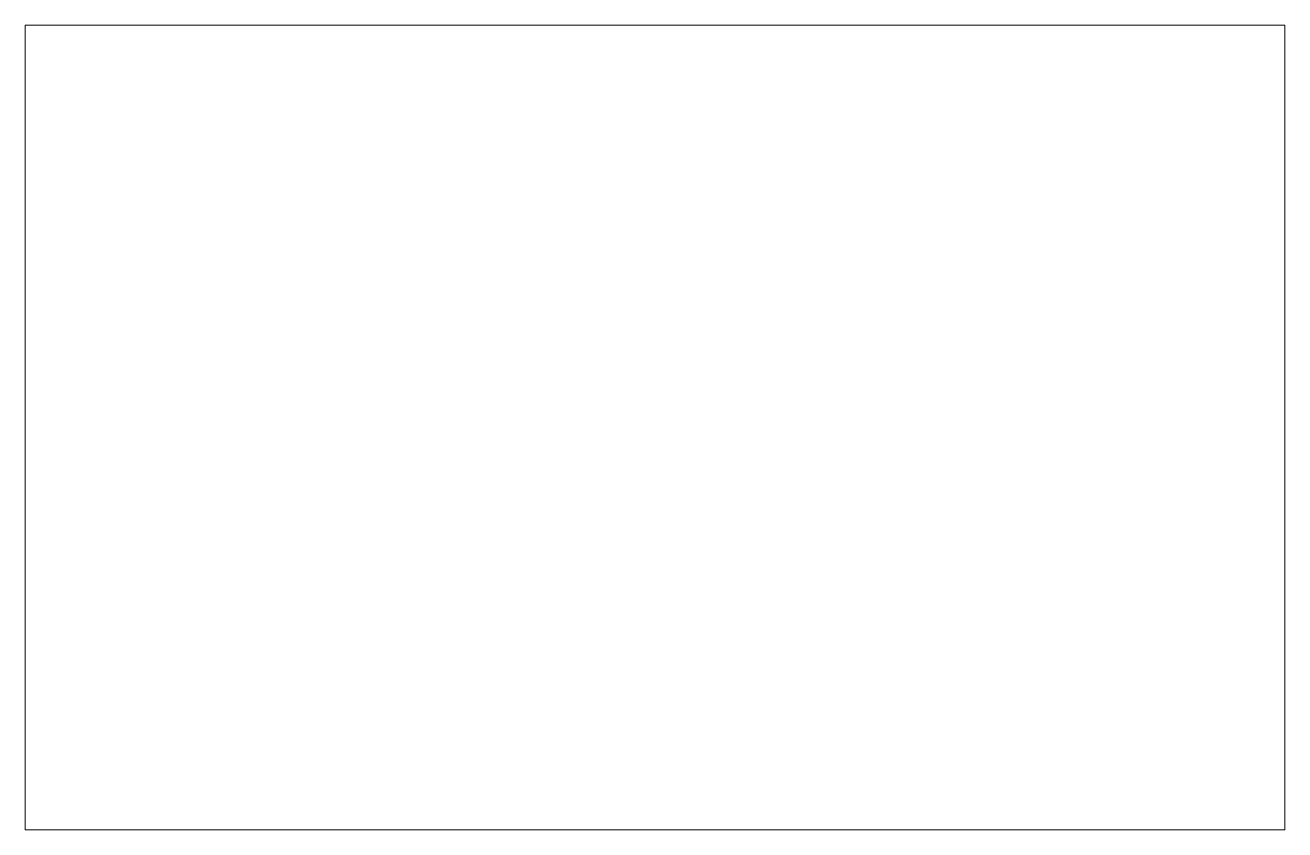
# Model space of a CAD drawing. Header units: millimetres. Extents: x 0 to 174, y 0 to 111.
import ezdxf

# ---------------------------------------------------------------- set-up
doc = ezdxf.new("R2010")
doc.units = ezdxf.units.MM
doc.layers.get('0').update_dxf_attribs({"linetype": 'CONTINUOUS', "lineweight": 0})

msp = doc.modelspace()

# ---------------------------------------------------------------- linework, layer by layer
for p, q in [((174, 111.15), (0, 111.15)), ((0, 111.15), (0, 0)), ((174, 0), (174, 111.15)), ((0, 0), (174, 0))]:
    msp.add_line(p, q)

doc.saveas('drawing.dxf')
